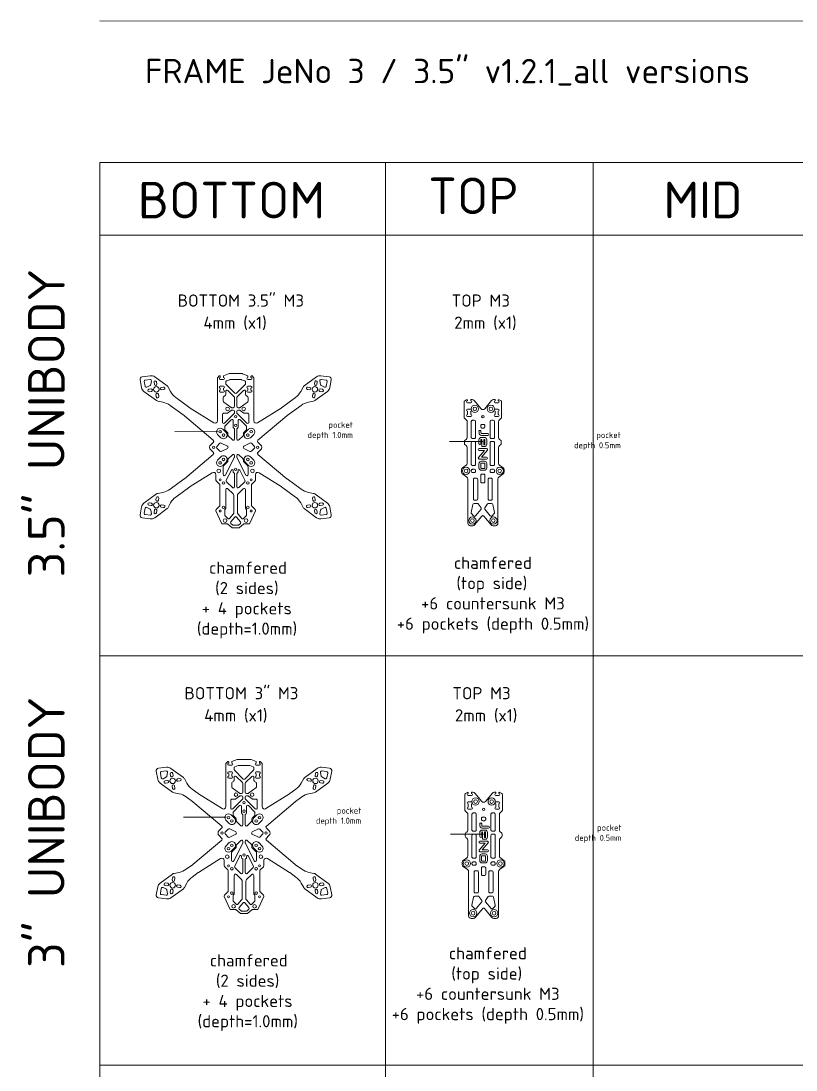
# Model space of a CAD drawing. Header units: millimetres. Extents: x -685 to 1515, y -1461 to 522.
# Drawn here: x -65 to 572, y -340 to 522 of the extents above; entities that cross this region are included whole.
import ezdxf

# ---------------------------------------------------------------- set-up
doc = ezdxf.new("R2010")
doc.units = ezdxf.units.MM
doc.linetypes.add('JIS_09_08', pattern=[10.75, 8, -0.55, 0.55, -0.55, 0.55, -0.55])
doc.layers.get('0').update_dxf_attribs({"lineweight": 5})
for name, color, linetype, lineweight in [('Calque1', 150, 'Continuous', 5), ('Calque1_pocket', 10, 'Continuous', 5), ('Calque2', 251, 'Continuous', 5), ('countersunk', 90, 'Continuous', 5), ('pocket', 1, 'Continuous', 5)]:
    doc.layers.add(name, color=color, linetype=linetype, lineweight=lineweight)
doc.styles.get("Standard").update_dxf_attribs({"font": 'arial.ttf'})

msp = doc.modelspace()

# ---------------------------------------------------------------- linework, layer by layer
at = {"layer": 'Calque1'}
for p, q in [((36.27, 225.41), (37, 221.47)), ((37.13, 226.58), (41.11, 227.09)), ((42.22, 225.93), (41.71, 222.89)), ((44.7, 222.99), (44.42, 224.82)), ((46.68, 223.3), (46.4, 225.13)), ((103.32, 223.61), (103.32, 224.91)), ((103.96, 225.84), (106.65, 226.89)), ((107.01, 226.96), (111.47, 226.96)), ((115.93, 226.96), (111.47, 226.96)), ((118.98, 225.84), (116.29, 226.89)), ((119.62, 223.61), (119.62, 224.91)), ((176.26, 223.3), (176.54, 225.13)), ((178.23, 222.99), (178.52, 224.82)), ((180.72, 225.93), (181.22, 222.89)), ((185.81, 226.58), (181.83, 227.09)), ((186.66, 225.41), (185.94, 221.47)), ((38.44, 220.76), (41.18, 222.17)), ((41.99, 219.28), (40.16, 219)), ((42.3, 217.31), (40.47, 217.02)), ((50.39, 220.59), (52.22, 220.87)), ((50.7, 218.61), (52.53, 218.9)), ((103.32, 217.24), (103.32, 214.67)), ((110.76, 215.75), (103.61, 222.9)), ((110.18, 212.8), (105.03, 217.95)), ((112.18, 215.75), (119.33, 222.9)), ((112.76, 212.8), (117.91, 217.95)), ((119.62, 214.67), (119.62, 217.24)), ((172.24, 218.61), (170.41, 218.9)), ((172.55, 220.59), (170.72, 220.87)), ((180.64, 217.31), (182.47, 217.02)), ((180.95, 219.28), (182.77, 219)), ((184.5, 220.76), (181.76, 222.17)), ((46.01, 214.6), (46.29, 212.77)), ((47.99, 214.9), (48.27, 213.07)), ((101.32, 212.25), (101.32, 209.19)), ((101.74, 208.38), (107.81, 204.07)), ((102.88, 213.84), (101.76, 213.08)), ((110.47, 204.89), (110.47, 212.09)), ((112.47, 212.09), (112.47, 204.89)), ((121.2, 208.38), (115.13, 204.07)), ((120.06, 213.84), (121.18, 213.08)), ((121.62, 209.19), (121.62, 212.25)), ((174.95, 214.9), (174.67, 213.07)), ((176.93, 214.6), (176.65, 212.77)), ((101.57, 199.28), (104.07, 199.28)), ((110.18, 199.14), (102.28, 191.24)), ((104.65, 199.47), (107.81, 201.7)), ((108.39, 203.89), (109.47, 203.89)), ((108.39, 201.89), (109.47, 201.89)), ((110.47, 200.89), (110.47, 199.84)), ((112.47, 200.89), (112.47, 199.84)), ((112.76, 199.14), (120.66, 191.24)), ((114.55, 203.89), (113.47, 203.89)), ((114.55, 201.89), (113.47, 201.89)), ((118.28, 199.47), (115.13, 201.7)), ((121.37, 199.28), (118.86, 199.28)), ((100.57, 191.95), (100.57, 198.28)), ((107.76, 193.89), (102.76, 188.89)), ((109.47, 187.97), (109.47, 193.19)), ((113.47, 187.97), (113.47, 193.19)), ((115.18, 193.89), (120.18, 188.89)), ((122.37, 191.95), (122.37, 198.28)), ((102.47, 186.2), (102.47, 188.19)), ((104.78, 183.48), (102.76, 185.49)), ((105.07, 182.77), (105.07, 181.49)), ((110.18, 186.85), (109.76, 187.26)), ((110.47, 186.14), (110.47, 178.11)), ((112.47, 186.14), (112.47, 178.11)), ((112.76, 186.85), (113.18, 187.26)), ((117.86, 182.77), (117.86, 181.49)), ((118.16, 183.48), (120.18, 185.49)), ((120.47, 186.2), (120.47, 188.19)), ((95.91, 172.04), (98.51, 174.64)), ((104.68, 172.22), (99.68, 174.82)), ((108.76, 177.4), (105.37, 180.78)), ((114.17, 177.4), (117.57, 180.78)), ((118.25, 172.22), (123.26, 174.82)), ((127.03, 172.04), (124.43, 174.64)), ((95.91, 170.63), (98.51, 168.03)), ((104.68, 170.45), (99.68, 167.85)), ((108.76, 165.27), (105.43, 161.95)), ((110.47, 164.56), (110.47, 163.46)), ((112.47, 164.56), (112.47, 163.46)), ((114.17, 165.27), (117.51, 161.95)), ((118.25, 170.45), (123.26, 167.85)), ((127.03, 170.63), (124.43, 168.03)), ((101.26, 155.26), (101.26, 148.96)), ((104.84, 159.25), (101.55, 155.97)), ((103.15, 148.51), (110.36, 163.02)), ((105.14, 159.96), (105.14, 161.24)), ((119.79, 148.51), (112.57, 163.02)), ((117.8, 159.96), (117.8, 161.24)), ((118.09, 159.25), (121.39, 155.97)), ((121.68, 155.26), (121.68, 148.96)), ((103.79, 144.18), (107.95, 152.55)), ((109.47, 151.2), (109.47, 152.2)), ((110.18, 150.08), (109.76, 150.49)), ((110.47, 149.37), (110.47, 138.95)), ((112.47, 149.37), (112.47, 138.95)), ((112.76, 150.08), (113.18, 150.49)), ((113.47, 151.2), (113.47, 152.2)), ((119.15, 144.18), (114.99, 152.55)), ((108.76, 138.24), (103.98, 143.03)), ((114.18, 138.24), (118.96, 143.03)), ((46.01, 128.07), (46.29, 129.9)), ((47.99, 127.76), (48.27, 129.59)), ((103.47, 121.99), (103.47, 136.59)), ((109.38, 133.09), (105.18, 137.29)), ((109.97, 131.67), (109.97, 117.75)), ((112.97, 131.67), (112.97, 117.75)), ((113.55, 133.09), (117.76, 137.29)), ((119.47, 121.99), (119.47, 136.59)), ((174.95, 127.76), (174.67, 129.59)), ((176.93, 128.07), (176.65, 129.9)), ((36.27, 117.26), (37, 121.2)), ((38.44, 121.9), (41.18, 120.5)), ((41.99, 123.38), (40.16, 123.67)), ((42.3, 125.36), (40.47, 125.64)), ((50.39, 122.08), (52.22, 121.79)), ((50.7, 124.05), (52.53, 123.77)), ((172.24, 124.05), (170.41, 123.77)), ((172.55, 122.08), (170.72, 121.79)), ((180.64, 125.36), (182.47, 125.64)), ((180.95, 123.38), (182.77, 123.67)), ((184.5, 121.9), (181.76, 120.5)), ((186.66, 117.26), (185.94, 121.2)), ((306.4, 124.37), (304.99, 117.77)), ((309.92, 125.16), (307.38, 125.16)), ((313.1, 121.68), (310.71, 124.77)), ((316.09, 121.68), (318.47, 124.77)), ((319.27, 125.16), (321.81, 125.16)), ((322.79, 124.37), (324.19, 117.77)), ((37.13, 116.08), (41.11, 115.58)), ((42.22, 116.74), (41.71, 119.78)), ((44.7, 119.67), (44.42, 117.84)), ((46.68, 119.37), (46.4, 117.54)), ((102.47, 115.78), (102.47, 119.75)), ((105.03, 112.81), (102.76, 115.07)), ((106.5, 112.87), (109.5, 116.47)), ((107.43, 110.08), (110.7, 114)), ((115.51, 110.08), (112.24, 114)), ((116.44, 112.87), (113.43, 116.47)), ((117.91, 112.81), (120.18, 115.07)), ((120.47, 115.78), (120.47, 119.75)), ((176.26, 119.37), (176.54, 117.54)), ((178.23, 119.67), (178.52, 117.84)), ((180.72, 116.74), (181.22, 119.78)), ((185.81, 116.08), (181.83, 115.58)), ((305.24, 116.88), (306.98, 115)), ((308.48, 115.03), (313.07, 120.42)), ((320.71, 115.03), (316.12, 120.42)), ((323.95, 116.88), (322.21, 115)), ((107.56, 108.67), (109.03, 107.44)), ((109.67, 107.21), (111.47, 107.21)), ((113.27, 107.21), (111.47, 107.21)), ((115.38, 108.67), (113.91, 107.44)), ((50.48, -95.21), (54.45, -94.71)), ((110.2, -93.47), (110.2, -92.16)), ((117.65, -101.32), (110.5, -94.17)), ((110.84, -91.23), (113.54, -90.19)), ((113.9, -90.12), (118.35, -90.12)), ((122.81, -90.12), (118.35, -90.12)), ((119.06, -101.32), (126.21, -94.17)), ((125.87, -91.23), (123.17, -90.19)), ((126.5, -93.47), (126.5, -92.16)), ((186.23, -95.21), (182.26, -94.71)), ((49.62, -96.39), (50.35, -100.32)), ((51.79, -101.03), (54.53, -99.63)), ((55.34, -102.51), (53.51, -102.8)), ((55.56, -95.87), (55.06, -98.9)), ((58.05, -98.8), (57.76, -96.97)), ((60.02, -98.49), (59.74, -96.67)), ((63.73, -101.21), (65.56, -100.92)), ((64.04, -103.18), (65.87, -102.9)), ((109.77, -103.23), (108.64, -104)), ((110.2, -99.83), (110.2, -102.4)), ((117.06, -104.27), (111.91, -99.12)), ((119.65, -104.27), (124.8, -99.12)), ((126.5, -102.4), (126.5, -99.83)), ((126.94, -103.23), (128.07, -104)), ((172.67, -103.18), (170.84, -102.9)), ((172.98, -101.21), (171.15, -100.92)), ((176.69, -98.49), (176.97, -96.67)), ((178.66, -98.8), (178.95, -96.97)), ((181.15, -95.87), (181.65, -98.9)), ((181.37, -102.51), (183.2, -102.8)), ((184.92, -101.03), (182.18, -99.63)), ((187.09, -96.39), (186.36, -100.32)), ((55.64, -104.49), (53.81, -104.77)), ((59.35, -107.2), (59.64, -109.03)), ((61.33, -106.89), (61.61, -108.72)), ((108.2, -104.82), (108.21, -107.88)), ((108.63, -108.69), (114.69, -113)), ((117.35, -112.19), (117.35, -104.98)), ((119.35, -104.98), (119.35, -112.19)), ((128.08, -108.69), (122.02, -113)), ((128.5, -107.88), (128.5, -104.82)), ((175.38, -106.89), (175.1, -108.72)), ((177.36, -107.2), (177.07, -109.03)), ((181.07, -104.49), (182.9, -104.77)), ((107.46, -125.13), (107.46, -118.79)), ((108.46, -117.79), (110.96, -117.79)), ((117.06, -117.94), (109.16, -125.84)), ((111.54, -117.61), (114.69, -115.37)), ((115.27, -113.19), (116.35, -113.19)), ((115.27, -115.19), (116.35, -115.19)), ((117.35, -116.19), (117.35, -117.23)), ((119.35, -116.19), (119.35, -117.23)), ((119.65, -117.94), (127.55, -125.84)), ((121.44, -113.19), (120.35, -113.19)), ((121.44, -115.19), (120.35, -115.19)), ((125.17, -117.61), (122.02, -115.37)), ((128.25, -117.79), (125.75, -117.79)), ((129.25, -125.13), (129.25, -118.79)), ((109.35, -130.88), (109.35, -128.89)), ((114.65, -123.18), (109.65, -128.18)), ((116.36, -129.11), (116.36, -123.89)), ((120.35, -129.11), (120.35, -123.89)), ((122.06, -123.18), (127.06, -128.18)), ((127.36, -130.88), (127.36, -128.89)), ((111.67, -133.59), (109.65, -131.59)), ((111.96, -134.3), (111.96, -135.59)), ((115.65, -139.68), (112.26, -136.3)), ((117.06, -130.23), (116.65, -129.81)), ((117.35, -130.93), (117.35, -138.97)), ((119.35, -130.93), (119.35, -138.97)), ((119.65, -130.23), (120.06, -129.81)), ((121.06, -139.68), (124.45, -136.3)), ((124.75, -134.3), (124.75, -135.59)), ((125.04, -133.59), (127.06, -131.59)), ((102.8, -145.03), (105.4, -142.43)), ((102.8, -146.45), (105.4, -149.05)), ((111.57, -144.85), (106.57, -142.25)), ((125.14, -144.85), (130.14, -142.25)), ((133.91, -145.03), (131.31, -142.43)), ((133.91, -146.45), (131.31, -149.05)), ((111.57, -146.63), (106.57, -149.23)), ((110.04, -168.56), (117.25, -154.06)), ((115.65, -151.8), (112.32, -155.12)), ((117.35, -152.51), (117.35, -153.61)), ((119.35, -152.51), (119.35, -153.61)), ((126.67, -168.56), (119.46, -154.06)), ((121.06, -151.8), (124.39, -155.12)), ((125.14, -146.63), (130.14, -149.23)), ((108.14, -161.81), (108.14, -168.11)), ((111.73, -157.82), (108.44, -161.1)), ((112.02, -157.12), (112.02, -155.83)), ((124.69, -157.12), (124.69, -155.83)), ((124.98, -157.82), (128.27, -161.1)), ((128.57, -161.81), (128.57, -168.11)), ((110.68, -172.89), (114.84, -164.52)), ((116.36, -165.87), (116.36, -164.88)), ((117.06, -167), (116.65, -166.58)), ((117.35, -167.7), (117.35, -178.12)), ((119.35, -167.7), (119.35, -178.12)), ((119.65, -167), (120.06, -166.58)), ((120.35, -165.87), (120.35, -164.88)), ((126.03, -172.89), (121.87, -164.52)), ((110.35, -195.09), (110.35, -180.49)), ((115.65, -178.83), (110.86, -174.05)), ((116.27, -183.99), (112.06, -179.78)), ((120.44, -183.99), (124.65, -179.78)), ((121.06, -178.83), (125.85, -174.05)), ((126.35, -195.09), (126.35, -180.49)), ((55.34, -188.97), (53.51, -188.69)), ((55.64, -186.99), (53.81, -186.71)), ((59.35, -184.28), (59.64, -182.45)), ((61.33, -184.59), (61.61, -182.76)), ((64.04, -188.3), (65.87, -188.58)), ((116.85, -185.4), (116.85, -199.32)), ((119.85, -185.4), (119.85, -199.32)), ((172.67, -188.3), (170.84, -188.58)), ((175.38, -184.59), (175.1, -182.76)), ((177.36, -184.28), (177.07, -182.45)), ((181.07, -186.99), (182.9, -186.71)), ((181.37, -188.97), (183.2, -188.69)), ((49.62, -195.1), (50.35, -191.16)), ((50.48, -196.27), (54.45, -196.77)), ((51.79, -190.45), (54.53, -191.85)), ((55.56, -195.61), (55.06, -192.58)), ((58.05, -192.68), (57.76, -194.51)), ((60.02, -192.99), (59.74, -194.82)), ((63.73, -190.27), (65.56, -190.56)), ((109.36, -201.29), (109.36, -197.32)), ((127.35, -201.29), (127.35, -197.32)), ((172.98, -190.27), (171.15, -190.56)), ((176.69, -192.99), (176.97, -194.82)), ((178.66, -192.68), (178.95, -194.51)), ((181.15, -195.61), (181.65, -192.58)), ((184.92, -190.45), (182.18, -191.85)), ((186.23, -196.27), (182.26, -196.77)), ((187.09, -195.1), (186.36, -191.16)), ((310.53, -197.54), (307.98, -197.54)), ((313.71, -201.02), (311.32, -197.93)), ((316.7, -201.02), (319.08, -197.93)), ((319.87, -197.54), (322.42, -197.54)), ((111.91, -204.27), (109.65, -202)), ((113.39, -204.2), (116.39, -200.6)), ((114.32, -206.99), (117.59, -203.07)), ((122.39, -206.99), (119.12, -203.07)), ((123.32, -204.2), (120.32, -200.6)), ((124.8, -204.27), (127.06, -202)), ((307.01, -198.33), (305.6, -204.93)), ((305.85, -205.82), (307.59, -207.7)), ((309.08, -207.67), (313.68, -202.28)), ((321.32, -207.67), (316.73, -202.28)), ((324.56, -205.82), (322.81, -207.7)), ((323.4, -198.33), (324.8, -204.93)), ((114.44, -208.4), (115.91, -209.63)), ((116.55, -209.86), (118.35, -209.86)), ((120.16, -209.86), (118.35, -209.86)), ((122.27, -208.4), (120.8, -209.63))]:
    msp.add_line(p, q, dxfattribs=at)
for points in [[(111.47, 105.21), (108.94, 105.21, -0.175895), (108.3, 105.44), (105.05, 108.16, 0.175895), (104.41, 108.39), (100.65, 108.39, -0.297645), (99.73, 108.99), (95.27, 119.16, -0.309066), (95.48, 120.26), (98.18, 122.96, 0.198915), (98.47, 123.67), (98.47, 140.31, 0.198909), (98.18, 141.02), (95.56, 143.63, -0.198912), (95.27, 144.34), (95.27, 148.75, 0.590187), (92.21, 150.44), (74.13, 139.06, 0.017358), (73.84, 138.87), (62.32, 130.44, 0.109594), (58.03, 125.56), (56, 121.88, -0.109594), (55.15, 120.9), (44.95, 113.45, -0.19144), (41.37, 112.52), (34.66, 113.37, -0.431181), (32.94, 115.72), (34.17, 122.38, -0.19144), (36.14, 125.5), (46.33, 132.96, -0.109594), (47.52, 133.48), (51.65, 134.29, 0.109594), (57.6, 136.9), (69.12, 145.33, 0.017307), (69.39, 145.54), (93.11, 165.53, 0.439292), (93.17, 167.01), (90.96, 169.21, -0.414214), (90.96, 173.45), (93.17, 175.66, 0.439292), (93.11, 177.13), (69.39, 197.13, 0.017307), (69.12, 197.34), (57.6, 205.77, 0.109594), (51.65, 208.37), (47.52, 209.19, -0.109594), (46.33, 209.71), (36.14, 217.16, -0.19144), (34.17, 220.29), (32.94, 226.95, -0.431181), (34.66, 229.3), (41.37, 230.14, -0.19144), (44.95, 229.22), (55.15, 221.76, -0.109594), (56, 220.79), (58.03, 217.1, 0.109594), (62.32, 212.22), (73.84, 203.8, 0.017358), (74.13, 203.6), (93.5, 191.41, 0.590187), (96.57, 193.1), (96.57, 228.12, -0.198912), (96.86, 228.83), (98.02, 229.98, -0.668179), (98.87, 229.63), (98.87, 228.78, 1), (98.87, 227.18), (101.47, 227.18, 1), (101.47, 228.78), (101.47, 230.13), (105.73, 231.78, -0.092844), (106.45, 231.92), (111.47, 231.92)], [(111.47, 105.21), (114, 105.21, 0.175895), (114.64, 105.44), (117.89, 108.16, -0.175895), (118.53, 108.39), (122.29, 108.39, 0.297645), (123.21, 108.99), (127.67, 119.16, 0.309066), (127.46, 120.26), (124.76, 122.96, -0.198915), (124.47, 123.67), (124.47, 140.31, -0.198909), (124.76, 141.02), (127.37, 143.63, 0.198912), (127.67, 144.34), (127.67, 148.75, -0.590187), (130.73, 150.44), (148.81, 139.06, -0.017358), (149.1, 138.87), (160.62, 130.44, -0.109594), (164.91, 125.56), (166.94, 121.88, 0.109594), (167.79, 120.9), (177.99, 113.45, 0.19144), (181.56, 112.52), (188.28, 113.37, 0.431181), (190, 115.72), (188.77, 122.38, 0.19144), (186.8, 125.5), (176.61, 132.96, 0.109594), (175.42, 133.48), (171.29, 134.29, -0.109594), (165.34, 136.9), (153.82, 145.33, -0.017307), (153.54, 145.54), (129.83, 165.53, -0.439292), (129.77, 167.01), (131.98, 169.21, 0.414214), (131.98, 173.45), (129.77, 175.66, -0.439292), (129.83, 177.13), (153.54, 197.13, -0.017307), (153.82, 197.34), (165.34, 205.77, -0.109594), (171.29, 208.37), (175.42, 209.19, 0.109594), (176.61, 209.71), (186.8, 217.16, 0.19144), (188.77, 220.29), (190, 226.95, 0.431181), (188.28, 229.3), (181.56, 230.14, 0.19144), (177.99, 229.22), (167.79, 221.76, 0.109594), (166.94, 220.79), (164.91, 217.1, -0.109594), (160.62, 212.22), (149.1, 203.8, -0.017358), (148.81, 203.6), (129.44, 191.41, -0.590187), (126.37, 193.1), (126.37, 228.12, 0.198912), (126.08, 228.83), (124.92, 229.98, 0.668179), (124.07, 229.63), (124.07, 228.78, -1), (124.07, 227.18), (121.47, 227.18, -1), (121.47, 228.78), (121.47, 230.13), (117.21, 231.78, 0.092844), (116.49, 231.92), (111.47, 231.92)], [(313.06, 203.01), (307.39, 209.76, 0.221601), (305.86, 210.48), (304.59, 210.48), (304.59, 209.54, -1), (304.59, 207.94), (301.99, 207.94, -1), (301.99, 209.54), (301.99, 209.98, 0.581935), (301.24, 210.4), (299.68, 209.48, 0.264274), (299.19, 208.62), (299.19, 195.9, 0.198912), (299.49, 195.2), (301.35, 193.33, -0.198912), (301.64, 192.63), (301.64, 179.48, -0.243004), (300.8, 177.85), (300.06, 177.32, 0.243004), (299.43, 176.1), (299.43, 174.48, 0.243004), (300.06, 173.26), (300.8, 172.73, -0.243004), (301.64, 171.1), (301.64, 158.16, -0.243004), (300.8, 156.53), (297.91, 154.48, 0.243004), (297.07, 152.85), (297.07, 151.03, 0.243004), (297.91, 149.4), (301.43, 146.9, -0.243001), (302.27, 145.27), (302.27, 108.89), (302.27, 108.89, 0.41421), (304.27, 106.89), (306.25, 106.89, 0.222436), (307.78, 107.61), (313.83, 114.85, -0.222436), (314.59, 115.21)], [(316.13, 203.01), (321.8, 209.76, -0.221601), (323.33, 210.48), (324.59, 210.48), (324.59, 209.54, 1), (324.59, 207.94), (327.19, 207.94, 1), (327.19, 209.54), (327.19, 209.98, -0.581935), (327.95, 210.4), (329.51, 209.48, -0.264274), (329.99, 208.62), (329.99, 195.9, -0.198912), (329.7, 195.2), (327.84, 193.33, 0.198912), (327.54, 192.63), (327.54, 179.48, 0.243004), (328.39, 177.85), (329.13, 177.32, -0.243004), (329.76, 176.1), (329.76, 174.48, -0.243004), (329.13, 173.26), (328.39, 172.73, 0.243004), (327.54, 171.1), (327.54, 158.16, 0.243004), (328.39, 156.53), (331.28, 154.48, -0.243004), (332.12, 152.85), (332.12, 151.03, -0.243004), (331.28, 149.4), (327.76, 146.9, 0.243001), (326.92, 145.27), (326.92, 108.89), (326.92, 108.89, -0.41421), (324.92, 106.89), (322.94, 106.89, -0.222436), (321.4, 107.61), (315.36, 114.85, 0.222436), (314.59, 115.21)], [(118.35, -211.86), (115.83, -211.86, -0.175895), (115.19, -211.63), (111.94, -208.91, 0.175895), (111.3, -208.68), (107.53, -208.68, -0.297645), (106.62, -208.08), (102.16, -197.92, -0.309066), (102.36, -196.81), (105.06, -194.11, 0.198915), (105.35, -193.41), (105.35, -176.77, 0.198909), (105.06, -176.06), (102.45, -173.45, -0.198912), (102.16, -172.74), (102.16, -168.32, 0.590187), (99.09, -166.63), (81.02, -178.01, 0.017358), (80.73, -178.21), (75.66, -181.91, 0.109594), (71.37, -186.79), (69.35, -190.47, -0.109594), (68.49, -191.45), (58.29, -198.9, -0.19144), (54.72, -199.83), (48, -198.98, -0.431181), (46.28, -196.63), (47.51, -189.98, -0.19144), (49.48, -186.85), (59.68, -179.39, -0.109594), (60.87, -178.87), (64.99, -178.06, 0.109594), (70.94, -175.45), (76.01, -171.75, 0.017307), (76.28, -171.53), (99.99, -151.54, 0.439292), (100.05, -150.07), (97.85, -147.86, -0.414214), (97.85, -143.62), (100.05, -141.41, 0.439292), (99.99, -139.94), (76.28, -119.95, 0.017307), (76.01, -119.73), (70.94, -116.03, 0.109594), (64.99, -113.42), (60.87, -112.61, -0.109594), (59.68, -112.09), (49.48, -104.63, -0.19144), (47.51, -101.51), (46.28, -94.85, -0.431181), (48, -92.5), (54.72, -91.65, -0.19144), (58.29, -92.58), (68.49, -100.03, -0.109594), (69.35, -101.01), (71.37, -104.69, 0.109594), (75.66, -109.57), (80.73, -113.28, 0.017358), (81.02, -113.47), (100.39, -125.67, 0.590187), (103.45, -123.98), (103.45, -88.95, -0.198912), (103.75, -88.24), (104.9, -87.09, -0.668179), (105.75, -87.44), (105.75, -88.3, 1), (105.75, -89.9), (108.35, -89.9, 1), (108.35, -88.3), (108.35, -86.94), (112.61, -85.29, -0.092844), (113.34, -85.15), (118.35, -85.15)], [(118.35, -211.86), (120.88, -211.86, 0.175895), (121.52, -211.63), (124.77, -208.91, -0.175895), (125.41, -208.68), (129.18, -208.68, 0.297645), (130.09, -208.08), (134.55, -197.92, 0.309066), (134.34, -196.81), (131.65, -194.11, -0.198915), (131.35, -193.41), (131.35, -176.77, -0.198909), (131.65, -176.06), (134.26, -173.45, 0.198912), (134.55, -172.74), (134.55, -168.32, -0.590187), (137.62, -166.63), (155.69, -178.01, -0.017358), (155.98, -178.21), (161.05, -181.91, -0.109594), (165.34, -186.79), (167.36, -190.47, 0.109594), (168.22, -191.45), (178.42, -198.9, 0.19144), (181.99, -199.83), (188.71, -198.98, 0.431181), (190.43, -196.63), (189.2, -189.98, 0.19144), (187.23, -186.85), (177.03, -179.39, 0.109594), (175.84, -178.87), (171.72, -178.06, -0.109594), (165.77, -175.45), (160.7, -171.75, -0.017307), (160.43, -171.53), (136.72, -151.54, -0.439292), (136.66, -150.07), (138.86, -147.86, 0.414214), (138.86, -143.62), (136.66, -141.41, -0.439292), (136.72, -139.94), (160.43, -119.95, -0.017307), (160.7, -119.73), (165.77, -116.03, -0.109594), (171.72, -113.42), (175.84, -112.61, 0.109594), (177.03, -112.09), (187.23, -104.63, 0.19144), (189.2, -101.51), (190.43, -94.85, 0.431181), (188.71, -92.5), (181.99, -91.65, 0.19144), (178.42, -92.58), (168.22, -100.03, 0.109594), (167.36, -101.01), (165.34, -104.69, -0.109594), (161.05, -109.57), (155.98, -113.28, -0.017358), (155.69, -113.47), (136.32, -125.67, -0.590187), (133.26, -123.98), (133.26, -88.95, 0.198912), (132.96, -88.24), (131.81, -87.09, 0.668179), (130.95, -87.44), (130.95, -88.3, -1), (130.95, -89.9), (128.35, -89.9, -1), (128.35, -88.3), (128.35, -86.94), (124.1, -85.29, 0.092844), (123.37, -85.15), (118.35, -85.15)], [(313.67, -119.7), (308, -112.94, 0.221601), (306.47, -112.23), (305.2, -112.23), (305.2, -113.16, -1), (305.2, -114.76), (302.6, -114.76, -1), (302.6, -113.16), (302.6, -112.73, 0.581935), (301.85, -112.3), (300.29, -113.22, 0.264274), (299.8, -114.08), (299.8, -126.8, 0.198912), (300.09, -127.5), (301.96, -129.37, -0.198912), (302.25, -130.07), (302.25, -143.23, -0.243004), (301.41, -144.86), (300.67, -145.38, 0.243004), (300.04, -146.6), (300.04, -148.22, 0.243004), (300.67, -149.44), (301.41, -149.97, -0.243004), (302.25, -151.6), (302.25, -164.54, -0.243004), (301.41, -166.17), (298.52, -168.22, 0.243004), (297.67, -169.85), (297.67, -171.67, 0.243004), (298.52, -173.3), (302.04, -175.8, -0.243001), (302.88, -177.43), (302.88, -213.81), (302.88, -213.81, 0.41421), (304.88, -215.81), (306.86, -215.81, 0.222436), (308.39, -215.09), (314.43, -207.85, -0.222436), (315.2, -207.49)], [(316.73, -119.7), (322.41, -112.94, -0.221601), (323.94, -112.23), (325.2, -112.23), (325.2, -113.16, 1), (325.2, -114.76), (327.8, -114.76, 1), (327.8, -113.16), (327.8, -112.73, -0.581935), (328.56, -112.3), (330.11, -113.22, -0.264274), (330.6, -114.08), (330.6, -126.8, -0.198912), (330.31, -127.5), (328.44, -129.37, 0.198912), (328.15, -130.07), (328.15, -143.23, 0.243004), (328.99, -144.86), (329.74, -145.38, -0.243004), (330.37, -146.6), (330.37, -148.22, -0.243004), (329.74, -149.44), (328.99, -149.97, 0.243004), (328.15, -151.6), (328.15, -164.54, 0.243004), (328.99, -166.17), (331.89, -168.22, -0.243004), (332.73, -169.85), (332.73, -171.67, -0.243004), (331.89, -173.3), (328.37, -175.8, 0.243001), (327.52, -177.43), (327.52, -213.81), (327.52, -213.81, -0.41421), (325.52, -215.81), (323.55, -215.81, -0.222436), (322.01, -215.09), (315.97, -207.85, 0.222436), (315.2, -207.49)]]:
    msp.add_lwpolyline(points, format="xyb", dxfattribs=at)
for points in [[(98.87, 219.99, -1), (98.87, 221.59), (101.47, 221.59, -1), (101.47, 219.99), (101.47, 218.19, -1), (101.47, 216.59), (98.87, 216.59, -1), (98.87, 218.19)], [(124.07, 219.99, 1), (124.07, 221.59), (121.47, 221.59, 1), (121.47, 219.99), (121.47, 218.19, 1), (121.47, 216.59), (124.07, 216.59, 1), (124.07, 218.19)], [(301.99, 196.57, -1), (301.99, 198.17), (301.99, 200.97, -1), (301.99, 202.57), (304.59, 202.57, -1), (304.59, 200.97), (304.59, 198.17, -1), (304.59, 196.57)], [(327.19, 196.57, 1), (327.19, 198.17), (327.19, 200.97, 1), (327.19, 202.57), (324.59, 202.57, 1), (324.59, 200.97), (324.59, 198.17, 1), (324.59, 196.57)], [(306.05, 178.44), (307.55, 178.44, 0.414214), (308.55, 179.44), (308.55, 192.51, 0.414214), (307.55, 193.51), (306.05, 193.51, 0.414214), (305.05, 192.51), (305.05, 179.44, 0.414214)], [(323.14, 178.44), (321.64, 178.44, -0.414214), (320.64, 179.44), (320.64, 192.51, -0.414214), (321.64, 193.51), (323.14, 193.51, -0.414214), (324.14, 192.51), (324.14, 179.44, -0.414214)], [(306.05, 156.27), (307.55, 156.27, 0.414214), (308.55, 157.27), (308.55, 175.05, 0.414214), (307.55, 176.05), (306.05, 176.05, 0.414214), (305.05, 175.05), (305.05, 157.27, 0.414214)], [(323.14, 156.27), (321.64, 156.27, -0.414214), (320.64, 157.27), (320.64, 175.05, -0.414214), (321.64, 176.05), (323.14, 176.05, -0.414214), (324.14, 175.05), (324.14, 157.27, -0.414214)], [(306.05, 150.64), (307.55, 150.64, 0.414214), (308.55, 151.64), (308.55, 152.24, 0.414214), (307.55, 153.24), (306.05, 153.24, 0.414214), (305.05, 152.24), (305.05, 151.64, 0.414214)], [(323.14, 150.64), (321.64, 150.64, -0.414214), (320.64, 151.64), (320.64, 152.24, -0.414214), (321.64, 153.24), (323.14, 153.24, -0.414214), (324.14, 152.24), (324.14, 151.64, -0.414214)], [(307.84, 127.88), (309.34, 127.88, 0.414214), (310.34, 128.88), (310.34, 144.97, 0.414214), (309.34, 145.97), (307.84, 145.97, 0.414214), (306.84, 144.97), (306.84, 128.88, 0.414214)], [(321.35, 127.88), (319.85, 127.88, -0.414214), (318.85, 128.88), (318.85, 144.97, -0.414214), (319.85, 145.97), (321.35, 145.97, -0.414214), (322.35, 144.97), (322.35, 128.88, -0.414214)], [(105.75, -97.08, -1), (105.75, -95.48), (108.35, -95.48, -1), (108.35, -97.08), (108.35, -98.88, -1), (108.35, -100.48), (105.75, -100.48, -1), (105.75, -98.88)], [(130.95, -97.08, 1), (130.95, -95.48), (128.35, -95.48, 1), (128.35, -97.08), (128.35, -98.88, 1), (128.35, -100.48), (130.95, -100.48, 1), (130.95, -98.88)], [(302.6, -126.13, -1), (302.6, -124.53), (302.6, -121.73, -1), (302.6, -120.13), (305.2, -120.13, -1), (305.2, -121.73), (305.2, -124.53, -1), (305.2, -126.13)], [(327.8, -126.13, 1), (327.8, -124.53), (327.8, -121.73, 1), (327.8, -120.13), (325.2, -120.13, 1), (325.2, -121.73), (325.2, -124.53, 1), (325.2, -126.13)], [(306.65, -144.26), (308.15, -144.26, 0.414214), (309.15, -143.26), (309.15, -130.19, 0.414214), (308.15, -129.19), (306.65, -129.19, 0.414214), (305.65, -130.19), (305.65, -143.26, 0.414214)], [(323.75, -144.26), (322.25, -144.26, -0.414214), (321.25, -143.26), (321.25, -130.19, -0.414214), (322.25, -129.19), (323.75, -129.19, -0.414214), (324.75, -130.19), (324.75, -143.26, -0.414214)], [(306.65, -166.44), (308.15, -166.44, 0.414214), (309.15, -165.44), (309.15, -147.65, 0.414214), (308.15, -146.65), (306.65, -146.65, 0.414214), (305.65, -147.65), (305.65, -165.44, 0.414214)], [(323.75, -166.44), (322.25, -166.44, -0.414214), (321.25, -165.44), (321.25, -147.65, -0.414214), (322.25, -146.65), (323.75, -146.65, -0.414214), (324.75, -147.65), (324.75, -165.44, -0.414214)], [(306.65, -172.06), (308.15, -172.06, 0.414214), (309.15, -171.06), (309.15, -170.46, 0.414214), (308.15, -169.46), (306.65, -169.46, 0.414214), (305.65, -170.46), (305.65, -171.06, 0.414214)], [(323.75, -172.06), (322.25, -172.06, -0.414214), (321.25, -171.06), (321.25, -170.46, -0.414214), (322.25, -169.46), (323.75, -169.46, -0.414214), (324.75, -170.46), (324.75, -171.06, -0.414214)], [(308.44, -194.82), (309.94, -194.82, 0.414214), (310.94, -193.82), (310.94, -177.73, 0.414214), (309.94, -176.73), (308.44, -176.73, 0.414214), (307.44, -177.73), (307.44, -193.82, 0.414214)], [(321.96, -194.82), (320.46, -194.82, -0.414214), (319.46, -193.82), (319.46, -177.73, -0.414214), (320.46, -176.73), (321.96, -176.73, -0.414214), (322.96, -177.73), (322.96, -193.82, -0.414214)]]:
    msp.add_lwpolyline(points, format="xyb", close=True, dxfattribs=at)
for centre, radius in [((46.34, 218.95), 2.25), ((176.59, 218.95), 2.25), ((104.86, 202.89), 1.5), ((118.08, 202.89), 1.5), ((307.99, 202.89), 1.5), ((321.2, 202.89), 1.5), ((111.47, 196.42), 1), ((111.47, 189.36), 1), ((314.59, 196.42), 1), ((98.72, 184.08), 1), ((101.47, 181.33), 1), ((121.47, 181.33), 1), ((124.22, 184.08), 1), ((93.44, 171.33), 1), ((129.5, 171.33), 1), ((98.72, 158.58), 1), ((101.47, 161.33), 1), ((121.47, 161.33), 1), ((124.22, 158.58), 1), ((97.64, 151.94), 1.5), ((111.47, 153.3), 1), ((125.3, 151.94), 1.5), ((300.77, 151.94), 1.5), ((328.42, 151.94), 1.5), ((98.72, 144.49), 0.8), ((101.47, 141.99), 1), ((121.47, 141.99), 1), ((124.22, 144.49), 0.8), ((46.34, 123.72), 2.25), ((101.47, 121.99), 1), ((121.47, 121.99), 1), ((176.59, 123.72), 2.25), ((98.72, 118.99), 0.8), ((102.85, 111.09), 1.5), ((120.09, 111.09), 1.5), ((124.22, 118.99), 0.8), ((305.97, 111.09), 1.5), ((323.22, 111.09), 1.5), ((59.69, -102.85), 2.25), ((177.02, -102.85), 2.25), ((111.75, -114.19), 1.5), ((118.35, -120.66), 1), ((124.96, -114.19), 1.5), ((308.59, -119.81), 1.5), ((321.81, -119.81), 1.5), ((118.35, -127.71), 1), ((315.2, -126.28), 1), ((105.6, -132.99), 1), ((108.35, -135.74), 1), ((128.35, -135.74), 1), ((131.1, -132.99), 1), ((100.32, -145.74), 1), ((136.39, -145.74), 1), ((108.35, -155.74), 1), ((128.35, -155.74), 1), ((104.53, -165.13), 1.5), ((105.6, -158.49), 1), ((118.35, -163.77), 1), ((131.1, -158.49), 1), ((132.18, -165.13), 1.5), ((105.6, -172.59), 0.8), ((131.1, -172.59), 0.8), ((301.37, -170.76), 1.5), ((329.03, -170.76), 1.5), ((108.35, -175.09), 1), ((128.35, -175.09), 1), ((59.69, -188.63), 2.25), ((177.02, -188.63), 2.25), ((105.6, -198.09), 0.8), ((108.35, -195.09), 1), ((128.35, -195.09), 1), ((131.1, -198.09), 0.8), ((109.73, -205.98), 1.5), ((126.98, -205.98), 1.5), ((306.58, -211.61), 1.5), ((323.82, -211.61), 1.5)]:
    msp.add_circle(centre, radius, dxfattribs=at)
for centre, radius, start, end in [((37.26, 225.59), 1, 97.17847, 190.47766), ((41.23, 226.09), 1, 350.56336, 97.17847), ((45.41, 224.98), 1, 8.82807, 188.82807), ((104.32, 224.91), 1, 111.21736, 180), ((107.01, 225.96), 1, 90, 111.21736), ((115.93, 225.96), 1, 68.78264, 90), ((118.62, 224.91), 1, 0, 68.78264), ((177.53, 224.98), 1, 351.17193, 171.17193), ((181.71, 226.09), 1, 82.82153, 189.43664), ((185.68, 225.59), 1, 349.52234, 82.82153), ((37.99, 221.65), 1, 190.47766, 297.09277), ((40.32, 218.01), 1, 98.82807, 278.82807), ((40.73, 223.06), 1, 297.09277, 350.56336), ((42.14, 218.3), 1, 278.82807, 98.82807), ((45.69, 223.15), 1, 188.82807, 8.82807), ((47, 214.75), 1, 8.82807, 188.82807), ((50.54, 219.6), 1, 98.82807, 278.82807), ((52.37, 219.88), 1, 278.82807, 98.82807), ((104.32, 223.61), 1, 180, 225), ((104.32, 217.24), 1, 45, 180.0026), ((111.47, 216.46), 1, 225, 315), ((118.62, 217.24), 1, 359.9974, 135), ((118.62, 223.61), 1, 315, 0), ((170.57, 219.88), 1, 81.17193, 261.17193), ((172.39, 219.6), 1, 261.17193, 81.17193), ((175.94, 214.75), 1, 351.17193, 171.17193), ((177.25, 223.15), 1, 171.17193, 351.17193), ((180.79, 218.3), 1, 81.17193, 261.17193), ((182.21, 223.06), 1, 189.43664, 242.90723), ((182.62, 218.01), 1, 261.17193, 81.17193), ((184.95, 221.65), 1, 242.90723, 349.52234), ((47.28, 212.92), 1, 188.82807, 8.82807), ((102.32, 212.25), 1, 124.26684, 180.0026), ((102.32, 209.19), 1, 180.0026, 234.63352), ((102.32, 214.67), 1, 304.26684, 0.0026), ((109.47, 212.09), 1, 360, 45), ((113.47, 212.09), 1, 135, 180), ((120.62, 214.67), 1, 179.9974, 235.73316), ((120.62, 212.25), 1, 359.9974, 55.73316), ((120.62, 209.19), 1, 305.36648, 359.9974), ((175.66, 212.92), 1, 171.17193, 351.17193), ((101.57, 198.28), 1, 90, 180.00536), ((104.07, 200.28), 1, 270, 305.36648), ((108.39, 204.89), 1, 234.63352, 270), ((108.39, 200.89), 1, 90, 125.36648), ((109.47, 204.89), 1, 270, 0), ((109.47, 200.89), 1, 0, 90), ((109.47, 199.84), 1, 315, 0), ((113.47, 204.89), 1, 180, 270), ((113.47, 200.89), 1, 90, 180), ((113.47, 199.84), 1, 180, 225), ((114.55, 204.89), 1, 270, 305.36648), ((114.55, 200.89), 1, 54.63352, 90), ((118.86, 200.28), 1, 234.63352, 270), ((121.37, 198.28), 1, 359.99464, 90), ((314.59, 204.29), 2, 220.02054, 319.97946), ((101.57, 191.95), 1, 180.00536, 315), ((108.47, 193.19), 1, 359.9986, 135), ((114.47, 193.19), 1, 45, 180.0014), ((121.37, 191.95), 1, 225, 359.99464), ((103.47, 188.19), 1, 135, 179.99862), ((103.47, 186.2), 1, 179.99862, 225.1249), ((104.07, 182.77), 1, 0, 45.1249), ((106.07, 181.49), 1, 180, 225.1249), ((110.47, 187.97), 1, 179.9986, 225), ((109.47, 186.14), 1, 0, 45), ((113.47, 186.14), 1, 135, 180), ((112.47, 187.97), 1, 315, 0.0014), ((116.86, 181.49), 1, 314.8751, 0), ((118.86, 182.77), 1, 134.8751, 180), ((119.47, 188.19), 1, 0.00138, 45), ((119.47, 186.2), 1, 314.8751, 0.00138), ((99.22, 173.93), 1, 62.53124, 135), ((109.47, 178.11), 1, 225.1249, 0), ((113.47, 178.11), 1, 180, 314.8751), ((123.72, 173.93), 1, 45, 117.46876), ((96.62, 171.33), 1, 135, 225), ((99.22, 168.73), 1, 225, 297.46876), ((104.22, 171.33), 1, 297.46876, 62.53124), ((109.47, 164.56), 1, 0, 134.8751), ((113.47, 164.56), 1, 45.1249, 180), ((118.72, 171.33), 1, 117.46876, 242.53124), ((123.72, 168.73), 1, 242.53124, 315), ((126.32, 171.33), 1, 315, 45), ((102.26, 155.26), 1, 134.8751, 180), ((104.14, 159.96), 1, 314.8751, 0), ((106.14, 161.24), 1, 134.8751, 180), ((109.47, 163.46), 1, 333.55741, 0), ((113.47, 163.46), 1, 180, 206.44259), ((116.8, 161.24), 1, 0, 45.1249), ((118.8, 159.96), 1, 180, 225.1249), ((120.68, 155.26), 1, 0, 45.1249), ((102.26, 148.96), 1, 180, 333.55741), ((108.67, 152.2), 0.8, 359.9986, 153.55741), ((110.47, 151.2), 1, 179.9986, 225), ((109.47, 149.37), 1, 0, 45), ((113.47, 149.37), 1, 135, 180), ((112.47, 151.2), 1, 315, 0.0014), ((114.27, 152.2), 0.8, 26.44259, 180.0014), ((120.68, 148.96), 1, 206.44259, 0), ((104.68, 143.74), 1, 153.55741, 225), ((109.47, 138.95), 1, 225, 0), ((113.47, 138.95), 1, 180, 315), ((118.25, 143.74), 1, 315, 26.44259), ((47.28, 129.75), 1, 351.17193, 171.17193), ((104.47, 136.59), 1, 45, 180), ((107.97, 131.67), 2, 0, 45), ((114.97, 131.67), 2, 135, 180), ((118.47, 136.59), 1, 0, 135), ((175.66, 129.75), 1, 8.82807, 188.82807), ((37.99, 121.01), 1, 62.90723, 169.52234), ((40.32, 124.65), 1, 81.17193, 261.17193), ((42.14, 124.37), 1, 261.17193, 81.17193), ((47, 127.92), 1, 171.17193, 351.17193), ((50.54, 123.07), 1, 81.17193, 261.17193), ((52.37, 122.78), 1, 261.17193, 81.17193), ((101.47, 121.99), 2, 311.81448, 0), ((121.47, 121.99), 2, 180, 228.18552), ((170.57, 122.78), 1, 98.82807, 278.82807), ((172.39, 123.07), 1, 278.82807, 98.82807), ((175.94, 127.92), 1, 188.82807, 8.82807), ((180.79, 124.37), 1, 98.82807, 278.82807), ((182.62, 124.65), 1, 278.82807, 98.82807), ((184.95, 121.01), 1, 10.47766, 117.09277), ((307.38, 124.16), 1, 90, 167.98422), ((309.92, 124.16), 1, 37.63666, 90), ((312.31, 121.07), 1, 319.56075, 37.63666), ((316.88, 121.07), 1, 142.36334, 220.43925), ((319.27, 124.16), 1, 90, 142.36334), ((321.81, 124.16), 1, 12.01578, 90), ((37.26, 117.07), 1, 169.52234, 262.82153), ((41.23, 116.57), 1, 262.82153, 9.43664), ((40.73, 119.61), 1, 9.43664, 62.90723), ((45.41, 117.69), 1, 171.17193, 351.17193), ((45.69, 119.52), 1, 351.17193, 171.17193), ((103.47, 119.75), 1, 131.81448, 180.0007), ((103.47, 115.78), 1, 180.0007, 225), ((105.74, 113.51), 1, 225, 320.162), ((107.97, 117.75), 2, 320.162, 0), ((111.47, 113.36), 1, 39.838, 140.162), ((114.97, 117.75), 2, 180, 219.838), ((117.2, 113.51), 1, 219.838, 315), ((119.47, 119.75), 1, 359.9993, 48.18552), ((119.47, 115.78), 1, 315, 359.9993), ((177.25, 119.52), 1, 8.82807, 188.82807), ((177.53, 117.69), 1, 188.82807, 8.82807), ((181.71, 116.57), 1, 170.56336, 277.17847), ((182.21, 119.61), 1, 117.09277, 170.56336), ((185.68, 117.07), 1, 277.17847, 10.47766), ((305.97, 117.56), 1, 167.98422, 222.86213), ((307.72, 115.68), 1, 222.86213, 319.56075), ((321.47, 115.68), 1, 220.43925, 317.13787), ((323.22, 117.56), 1, 317.13787, 12.01578), ((108.2, 109.44), 1, 140.162, 230.096), ((109.67, 108.21), 1, 230.096, 270), ((113.27, 108.21), 1, 270, 309.904), ((114.74, 109.44), 1, 309.904, 39.838), ((54.58, -95.7), 1, 350.56336, 97.17847), ((111.2, -92.16), 1, 111.21736, 180), ((111.2, -93.47), 1, 180, 225), ((113.9, -91.12), 1, 90, 111.21736), ((122.81, -91.12), 1, 68.78264, 90), ((125.5, -92.16), 1, 0, 68.78264), ((125.5, -93.47), 1, 315, 0), ((182.13, -95.7), 1, 82.82153, 189.43664), ((50.6, -96.2), 1, 97.17847, 190.47766), ((51.33, -100.14), 1, 190.47766, 297.09277), ((53.66, -103.78), 1, 98.82807, 278.82807), ((54.07, -98.74), 1, 297.09277, 350.56336), ((55.49, -103.5), 1, 278.82807, 98.82807), ((58.75, -96.82), 1, 8.82807, 188.82807), ((59.04, -98.65), 1, 188.82807, 8.82807), ((63.89, -102.19), 1, 98.82807, 278.82807), ((65.72, -101.91), 1, 278.82807, 98.82807), ((109.2, -102.4), 1, 304.26684, 0.0026), ((111.2, -99.83), 1, 45, 180.0026), ((118.35, -100.62), 1, 225, 315), ((125.5, -99.83), 1, 359.9974, 135), ((127.5, -102.4), 1, 179.9974, 235.73316), ((170.99, -101.91), 1, 81.17193, 261.17193), ((172.82, -102.19), 1, 261.17193, 81.17193), ((177.67, -98.65), 1, 171.17193, 351.17193), ((177.96, -96.82), 1, 351.17193, 171.17193), ((181.22, -103.5), 1, 81.17193, 261.17193), ((182.64, -98.74), 1, 189.43664, 242.90723), ((183.05, -103.78), 1, 261.17193, 81.17193), ((185.38, -100.14), 1, 242.90723, 349.52234), ((186.11, -96.2), 1, 349.52234, 82.82153), ((60.34, -107.05), 1, 8.82807, 188.82807), ((60.62, -108.87), 1, 188.82807, 8.82807), ((109.2, -104.82), 1, 124.26684, 180.0026), ((109.21, -107.88), 1, 180.0026, 234.63352), ((116.35, -104.98), 1, 360, 45), ((120.35, -104.98), 1, 135, 180), ((127.5, -104.82), 1, 359.9974, 55.73316), ((127.5, -107.88), 1, 305.36648, 359.9974), ((176.09, -108.87), 1, 171.17193, 351.17193), ((176.37, -107.05), 1, 351.17193, 171.17193), ((108.46, -118.79), 1, 90, 180.00536), ((110.96, -116.79), 1, 270, 305.36648), ((115.27, -112.19), 1, 234.63352, 270), ((115.27, -116.19), 1, 90, 125.36648), ((116.35, -112.19), 1, 270, 0), ((116.35, -116.19), 1, 0, 90), ((116.35, -117.23), 1, 315, 0), ((120.35, -112.19), 1, 180, 270), ((120.35, -116.19), 1, 90, 180), ((120.35, -117.23), 1, 180, 225), ((121.44, -112.19), 1, 270, 305.36648), ((121.44, -116.19), 1, 54.63352, 90), ((125.75, -116.79), 1, 234.63352, 270), ((128.25, -118.79), 1, 359.99464, 90), ((315.2, -118.41), 2, 220.02054, 319.97946), ((108.46, -125.13), 1, 180.00536, 315), ((110.35, -128.89), 1, 135, 179.99862), ((115.36, -123.89), 1, 359.9986, 135), ((117.36, -129.11), 1, 179.9986, 225), ((119.35, -129.11), 1, 315, 0.0014), ((121.35, -123.89), 1, 45, 180.0014), ((126.36, -128.89), 1, 0.00138, 45), ((128.25, -125.13), 1, 225, 359.99464), ((110.35, -130.88), 1, 179.99862, 225.1249), ((110.96, -134.3), 1, 0, 45.1249), ((112.96, -135.59), 1, 180, 225.1249), ((116.35, -130.93), 1, 0, 45), ((120.35, -130.93), 1, 135, 180), ((123.75, -135.59), 1, 314.8751, 0), ((125.75, -134.3), 1, 134.8751, 180), ((126.36, -130.88), 1, 314.8751, 0.00138), ((103.51, -145.74), 1, 135, 225), ((106.11, -143.14), 1, 62.53124, 135), ((111.11, -145.74), 1, 297.46876, 62.53124), ((116.35, -138.97), 1, 225.1249, 0), ((120.35, -138.97), 1, 180, 314.8751), ((125.6, -145.74), 1, 117.46876, 242.53124), ((130.6, -143.14), 1, 45, 117.46876), ((133.2, -145.74), 1, 315, 45), ((106.11, -148.34), 1, 225, 297.46876), ((113.02, -155.83), 1, 134.8751, 180), ((116.35, -152.51), 1, 0, 134.8751), ((116.35, -153.61), 1, 333.55741, 0), ((120.35, -152.51), 1, 45.1249, 180), ((120.35, -153.61), 1, 180, 206.44259), ((123.69, -155.83), 1, 0, 45.1249), ((130.6, -148.34), 1, 242.53124, 315), ((109.14, -161.81), 1, 134.8751, 180), ((111.02, -157.12), 1, 314.8751, 0), ((125.69, -157.12), 1, 180, 225.1249), ((127.57, -161.81), 1, 0, 45.1249), ((109.14, -168.11), 1, 180, 333.55741), ((115.56, -164.88), 0.8, 359.9986, 153.55741), ((117.36, -165.87), 1, 179.9986, 225), ((116.35, -167.7), 1, 0, 45), ((120.35, -167.7), 1, 135, 180), ((119.35, -165.87), 1, 315, 0.0014), ((121.15, -164.88), 0.8, 26.44259, 180.0014), ((127.57, -168.11), 1, 206.44259, 0), ((111.35, -180.49), 1, 45, 180), ((111.57, -173.34), 1, 153.55741, 225), ((116.35, -178.12), 1, 225, 0), ((120.35, -178.12), 1, 180, 315), ((125.35, -180.49), 1, 0, 135), ((125.14, -173.34), 1, 315, 26.44259), ((53.66, -187.7), 1, 81.17193, 261.17193), ((55.49, -187.98), 1, 261.17193, 81.17193), ((60.34, -184.43), 1, 171.17193, 351.17193), ((60.62, -182.61), 1, 351.17193, 171.17193), ((63.89, -189.29), 1, 81.17193, 261.17193), ((65.72, -189.57), 1, 261.17193, 81.17193), ((114.85, -185.4), 2, 0, 45), ((121.85, -185.4), 2, 135, 180), ((170.99, -189.57), 1, 98.82807, 278.82807), ((172.82, -189.29), 1, 278.82807, 98.82807), ((176.09, -182.61), 1, 8.82807, 188.82807), ((176.37, -184.43), 1, 188.82807, 8.82807), ((181.22, -187.98), 1, 98.82807, 278.82807), ((183.05, -187.7), 1, 278.82807, 98.82807), ((50.6, -195.28), 1, 169.52234, 262.82153), ((51.33, -191.34), 1, 62.90723, 169.52234), ((54.58, -195.78), 1, 262.82153, 9.43664), ((54.07, -192.74), 1, 9.43664, 62.90723), ((58.75, -194.66), 1, 171.17193, 351.17193), ((59.04, -192.83), 1, 351.17193, 171.17193), ((110.36, -197.32), 1, 131.81448, 180.0007), ((108.35, -195.09), 2, 311.81448, 0), ((128.35, -195.09), 2, 180, 228.18552), ((126.35, -197.32), 1, 359.9993, 48.18552), ((177.67, -192.83), 1, 8.82807, 188.82807), ((177.96, -194.66), 1, 188.82807, 8.82807), ((182.13, -195.78), 1, 170.56336, 277.17847), ((182.64, -192.74), 1, 117.09277, 170.56336), ((185.38, -191.34), 1, 10.47766, 117.09277), ((186.11, -195.28), 1, 277.17847, 10.47766), ((307.98, -198.54), 1, 90, 167.98422), ((310.53, -198.54), 1, 37.63666, 90), ((319.87, -198.54), 1, 90, 142.36334), ((322.42, -198.54), 1, 12.01578, 90), ((110.36, -201.29), 1, 180.0007, 225), ((112.62, -203.56), 1, 225, 320.162), ((114.85, -199.32), 2, 320.162, 0), ((118.35, -203.71), 1, 39.838, 140.162), ((121.85, -199.32), 2, 180, 219.838), ((124.09, -203.56), 1, 219.838, 315), ((126.35, -201.29), 1, 315, 359.9993), ((306.58, -205.14), 1, 167.98422, 222.86213), ((312.92, -201.63), 1, 319.56075, 37.63666), ((317.49, -201.63), 1, 142.36334, 220.43925), ((323.82, -205.14), 1, 317.13787, 12.01578), ((115.08, -207.63), 1, 140.162, 230.096), ((116.55, -208.86), 1, 230.096, 270), ((120.16, -208.86), 1, 270, 309.904), ((121.63, -207.63), 1, 309.904, 39.838), ((308.32, -207.02), 1, 222.86213, 319.56075), ((322.08, -207.02), 1, 220.43925, 317.13787)]:
    msp.add_arc(centre, radius, start, end, dxfattribs=at)
at = {"layer": 'Calque1_pocket'}
for p, q in [((311.41, 177.46), (311.41, 174.22)), ((311.43, 174.22), (311.41, 174.22)), ((313.01, 177.46), (313.01, 174.22)), ((315.8, 179.46), (313.41, 179.46)), ((316.2, 177.46), (316.2, 173.85)), ((317.8, 177.46), (317.8, 173.85)), ((311.61, 170.3), (317.68, 170.3)), ((318.29, 168.97), (313.35, 163.22)), ((311.38, 157.89), (311.38, 154.41)), ((312.98, 157.89), (312.98, 154.41)), ((313.35, 163.22), (317.68, 163.22)), ((315.8, 159.89), (313.38, 159.89)), ((315.8, 158.29), (313.38, 158.29)), ((316.2, 157.89), (316.2, 154.41)), ((317.8, 157.89), (317.8, 154.41)), ((315.8, 154.01), (313.38, 154.01)), ((315.8, 152.41), (313.38, 152.41)), ((312.02, -145.24), (312.02, -148.48)), ((313.62, -145.24), (313.62, -148.48)), ((316.41, -143.24), (314.02, -143.24)), ((316.81, -145.24), (316.81, -148.85)), ((318.41, -145.24), (318.41, -148.85)), ((312.04, -148.48), (312.02, -148.48)), ((312.22, -152.41), (318.29, -152.41)), ((318.89, -153.73), (313.96, -159.48)), ((313.96, -159.48), (318.29, -159.48)), ((316.41, -162.81), (313.99, -162.81)), ((311.99, -164.81), (311.99, -168.29)), ((313.59, -164.81), (313.59, -168.29)), ((316.41, -164.41), (313.99, -164.41)), ((316.41, -168.69), (313.99, -168.69)), ((316.41, -170.29), (313.99, -170.29)), ((316.81, -164.81), (316.81, -168.29)), ((318.41, -164.81), (318.41, -168.29))]:
    msp.add_line(p, q, dxfattribs=at)
for points in [[(313.84, 190.16), (315.34, 190.16, -0.414214), (316.34, 189.16), (316.34, 188.16, -0.414214), (315.34, 187.16), (313.84, 187.16, -0.414214), (312.84, 188.16), (312.84, 189.16, -0.414214)], [(313.84, 149.34), (315.34, 149.34, -0.414214), (316.34, 148.34), (316.34, 143.08, -0.414214), (315.34, 142.08), (313.84, 142.08, -0.414214), (312.84, 143.08), (312.84, 148.34, -0.414214)], [(314.45, -132.54), (315.95, -132.54, -0.414214), (316.95, -133.54), (316.95, -134.54, -0.414214), (315.95, -135.54), (314.45, -135.54, -0.414214), (313.45, -134.54), (313.45, -133.54, -0.414214)], [(314.45, -173.36), (315.95, -173.36, -0.414214), (316.95, -174.36), (316.95, -179.62, -0.414214), (315.95, -180.62), (314.45, -180.62, -0.414214), (313.45, -179.62), (313.45, -174.36, -0.414214)]]:
    msp.add_lwpolyline(points, format="xyb", close=True, dxfattribs=at)
for points in [[(318.56, 181.03), (313.35, 181.03, -0.245066), (311.91, 181.78, -0.113399), (311.55, 182.66, -0.037158), (311.4, 184.45, -0.049183)], [(318.56, 182.63), (313.35, 182.63, -0.245066), (313.22, 182.7, -0.113399), (313.13, 182.91, -0.037158), (313, 184.46)], [(313.41, 177.86), (313.74, 177.86), (313.74, 172.65, 0.414214), (314.54, 171.85), (315.8, 171.85)], [(311.61, 168.7), (315.94, 168.7), (311, 162.95, 0.640968), (311.61, 161.62), (317.68, 161.62)], [(319.17, -141.67), (313.96, -141.67, -0.245066), (312.52, -140.92, -0.113399), (312.16, -140.04, -0.037158), (312.01, -138.25, -0.049183)], [(319.17, -140.07), (313.96, -140.07, -0.245066), (313.83, -140, -0.113399), (313.74, -139.79, -0.037158), (313.61, -138.24)], [(314.02, -144.84), (314.35, -144.84), (314.35, -150.05, 0.414214), (315.15, -150.85), (316.41, -150.85)], [(312.22, -154.01), (316.55, -154.01), (311.61, -159.76, 0.640968), (312.22, -161.08), (318.29, -161.08)]]:
    msp.add_lwpolyline(points, format="xyb", dxfattribs=at)
for points in [[(315.8, 177.86), (315.34, 177.86), (315.34, 173.45), (315.8, 173.45)], [(316.41, -144.84), (315.95, -144.84), (315.95, -149.25), (316.41, -149.25)]]:
    msp.add_lwpolyline(points, dxfattribs=at)
for centre, radius, start, end in [((312.2, 184.46), 0.8, 0.52993, 180.52993), ((318.56, 181.83), 0.8, 270, 90), ((313.41, 177.46), 2, 90, 180), ((312.22, 174.22), 0.787, 180, 0), ((313.41, 177.46), 0.4, 90, 180), ((315.8, 177.46), 2, 0, 90), ((315.8, 177.46), 0.4, 0, 90), ((315.8, 173.85), 2, 270, 0), ((315.8, 173.85), 0.4, 270, 0), ((311.61, 169.5), 0.8, 90, 270), ((317.68, 169.5), 0.8, 319.36567, 90), ((313.38, 157.89), 2, 90, 180), ((313.38, 157.89), 0.4, 90, 180), ((315.8, 157.89), 2, 0, 90), ((315.8, 157.89), 0.4, 0, 90), ((317.68, 162.42), 0.8, 270, 90), ((313.38, 154.41), 2, 180, 270), ((313.38, 154.41), 0.4, 180, 270), ((315.8, 154.41), 2, 270, 0), ((315.8, 154.41), 0.4, 270, 0), ((312.81, -138.25), 0.8, 0.52993, 180.52993), ((314.02, -145.24), 2, 90, 180), ((314.02, -145.24), 0.4, 90, 180), ((316.41, -145.24), 2, 0, 90), ((316.41, -145.24), 0.4, 0, 90), ((319.17, -140.87), 0.8, 270, 90), ((312.22, -153.21), 0.8, 90, 270), ((312.83, -148.48), 0.787, 180, 0), ((316.41, -148.85), 2, 270, 0), ((316.41, -148.85), 0.4, 270, 0), ((318.29, -153.21), 0.8, 319.36567, 90), ((313.99, -164.81), 2, 90, 180), ((316.41, -164.81), 2, 0, 90), ((318.29, -160.28), 0.8, 270, 90), ((313.99, -168.29), 2, 180, 270), ((313.99, -164.81), 0.4, 90, 180), ((313.99, -168.29), 0.4, 180, 270), ((316.41, -164.81), 0.4, 0, 90), ((316.41, -168.29), 2, 270, 0), ((316.41, -168.29), 0.4, 270, 0)]:
    msp.add_arc(centre, radius, start, end, dxfattribs=at)
at = {"layer": 'Calque2'}
for p, q in [((0, 521.71), (1514.82, 521.56)), ((0, 405.37), (931.88, 405.37)), ((0, 405.37), (0, -1460.82)), ((234.53, 405.37), (234.53, -1460.82)), ((405.23, 405.37), (405.23, -1460.82)), ((0, 345.55), (931.88, 345.55)), ((0, 0), (931.88, 0)), ((0, -336.47), (931.88, -336.47))]:
    msp.add_line(p, q, dxfattribs=at)
at = {"layer": 'countersunk'}
for centre in [(307.99, 202.89), (321.2, 202.89), (300.77, 151.94), (328.42, 151.94), (305.97, 111.09), (323.22, 111.09), (308.59, -119.81), (321.81, -119.81), (301.37, -170.76), (329.03, -170.76), (306.58, -211.61), (323.82, -211.61)]:
    msp.add_circle(centre, 3, dxfattribs=at)
at = {"layer": 'pocket'}
for p, q in [((61.63, 184.39), (96.77, 184.49)), ((96.6, 181.96), (99.34, 179.22)), ((100.84, 186.2), (103.59, 183.46)), ((122.1, 186.2), (119.35, 183.46)), ((126.34, 181.96), (123.59, 179.22)), ((287.28, 175.98), (314.47, 176.07)), ((96.6, 160.7), (99.34, 163.45)), ((100.84, 156.46), (103.59, 159.21)), ((122.1, 156.46), (119.35, 159.21)), ((126.34, 160.7), (123.59, 163.45)), ((68.52, -132.69), (103.66, -132.58)), ((103.48, -135.11), (106.23, -137.86)), ((107.73, -130.87), (110.47, -133.62)), ((128.98, -130.87), (126.24, -133.62)), ((133.23, -135.11), (130.48, -137.86)), ((103.48, -156.37), (106.23, -153.62)), ((133.23, -156.37), (130.48, -153.62)), ((287.89, -146.73), (315.08, -146.63)), ((107.73, -160.61), (110.47, -157.86)), ((128.98, -160.61), (126.24, -157.86))]:
    msp.add_line(p, q, dxfattribs=at)
for centre, start, end in [((98.72, 184.08), 45, 225), ((101.47, 181.33), 224.91647, 45.08353), ((121.47, 181.33), 134.91647, 315.08353), ((124.22, 184.08), 315, 135), ((101.47, 161.33), 314.91647, 135.08353), ((121.47, 161.33), 44.91647, 225.08353), ((98.72, 158.58), 135, 315), ((124.22, 158.58), 225, 45), ((105.6, -132.99), 45, 225), ((108.35, -135.74), 224.91647, 45.08353), ((128.35, -135.74), 134.91647, 315.08353), ((131.1, -132.99), 315, 135), ((108.35, -155.74), 314.91647, 135.08353), ((128.35, -155.74), 44.91647, 225.08353), ((105.6, -158.49), 135, 315), ((131.1, -158.49), 225, 45)]:
    msp.add_arc(centre, 3, start, end, dxfattribs=at)

# ---------------------------------------------------------------- texts
at = {"linetype": 'JIS_09_08', "attachment_point": 1}
for s, width, insert, char_height in [('{\\fISOCPEUR|b0|i0|c0|p34;FRAME JeNo 3 / 3.5" v1.2.1_all versions}', 689.5068, (36.94, 490.57), 20), ('{\\fISOCPEUR|b0|i0|c0|p34;BOTTOM}', 327.7561, (31.17, 389.51), 30), ('{\\fISOCPEUR|b0|i0|c0|p34;TOP}', 327.7561, (269.67, 392.98), 30), ('{\\fISOCPEUR|b0|i0|c0|p34;MID}', 327.7561, (463.03, 389.63), 30), ('\\pi114.87807;{\\fISOCPEUR|b0|i0|c0|p34;BOTTOM 3.5" M3}', 327.7561, (-51.03, 296.92), 10), ('\\pi141.87807;{\\fISOCPEUR|b0|i0|c0|p34;TOP M3}', 327.7561, (147.04, 296.92), 10), ('\\pi138.87807;{\\fISOCPEUR|b0|i0|c0|p34;4mm (x1)}', 327.7561, (-53.85, 278.74), 10), ('\\pi139.37807;{\\fISOCPEUR|b0|i0|c0|p34;2mm (x1)}', 327.7561, (151.66, 278.74), 10), ('\\pi133.87807;{\\fISOCPEUR|b0|i0|c0|p34;chamfered\\P\\pi135.87807;(top side)\\P\\pi106.87807;+6 countersunk M3\\P\\pi86.87807;+6 pockets (depth 0.5mm)}', 327.7561, (156.96, 81.38), 10), ('\\pi133.87807;{\\fISOCPEUR|b0|i0|c0|p34;chamfered\\P\\pi138.87807;(2 sides)\\P\\pi127.87807;+ 4 pockets\\P\\pi123.87807;(depth=1.0mm)}', 327.7561, (-44.27, 77.34), 10), ('\\pi119.87807;{\\fISOCPEUR|b0|i0|c0|p34;BOTTOM 3" M3}', 327.7561, (-50.42, -25.78), 10), ('\\pi141.87807;{\\fISOCPEUR|b0|i0|c0|p34;TOP M3}', 327.7561, (147.64, -25.78), 10), ('\\pi138.87807;{\\fISOCPEUR|b0|i0|c0|p34;4mm (x1)}', 327.7561, (-53.24, -43.96), 10), ('\\pi139.37807;{\\fISOCPEUR|b0|i0|c0|p34;2mm (x1)}', 327.7561, (152.27, -43.96), 10), ('\\pi133.87807;{\\fISOCPEUR|b0|i0|c0|p34;chamfered\\P\\pi135.87807;(top side)\\P\\pi106.87807;+6 countersunk M3\\P\\pi86.87807;+6 pockets (depth 0.5mm)}', 327.7561, (152.78, -239.5), 10), ('\\pi133.87807;{\\fISOCPEUR|b0|i0|c0|p34;chamfered\\P\\pi138.87807;(2 sides)\\P\\pi127.87807;+ 4 pockets\\P\\pi123.87807;(depth=1.0mm)}', 327.7561, (-43.66, -245.36), 10)]:
    msp.add_mtext_dynamic_manual_height_columns(s, width=width, gutter_width=12.5, heights=[0], dxfattribs=dict(at, insert=insert, char_height=char_height))
at = {"linetype": 'JIS_09_08', "char_height": 30, "attachment_point": 1, "rotation": 90}
for s, insert in [('{\\fISOCPEUR|b0|i0|c0|p34;3.5" UNIBODY}', (-59.06, 64.42)), ('{\\fISOCPEUR|b0|i0|c0|p34;3" UNIBODY}', (-59.06, -256.6))]:
    msp.add_mtext_dynamic_manual_height_columns(s, width=327.7561, gutter_width=12.5, heights=[0], dxfattribs=dict(at, insert=insert))
at = {"layer": 'pocket', "char_height": 5, "attachment_point": 3}
for s, insert in [('{\\fISOCPEUR|b0|i0|c0|p34;pocket \\Pdepth 1.0mm }', (207.81, 192.31)), ('{\\fISOCPEUR|b0|i0|c0|p34;pocket \\Pdepth 0.5mm }', (427.91, 183.9)), ('{\\fISOCPEUR|b0|i0|c0|p34;pocket \\Pdepth 1.0mm }', (214.69, -124.76)), ('{\\fISOCPEUR|b0|i0|c0|p34;pocket \\Pdepth 0.5mm }', (428.52, -138.8))]:
    msp.add_mtext_dynamic_manual_height_columns(s, width=327.7561, gutter_width=12.5, heights=[0], dxfattribs=dict(at, insert=insert))

doc.saveas('drawing.dxf')
